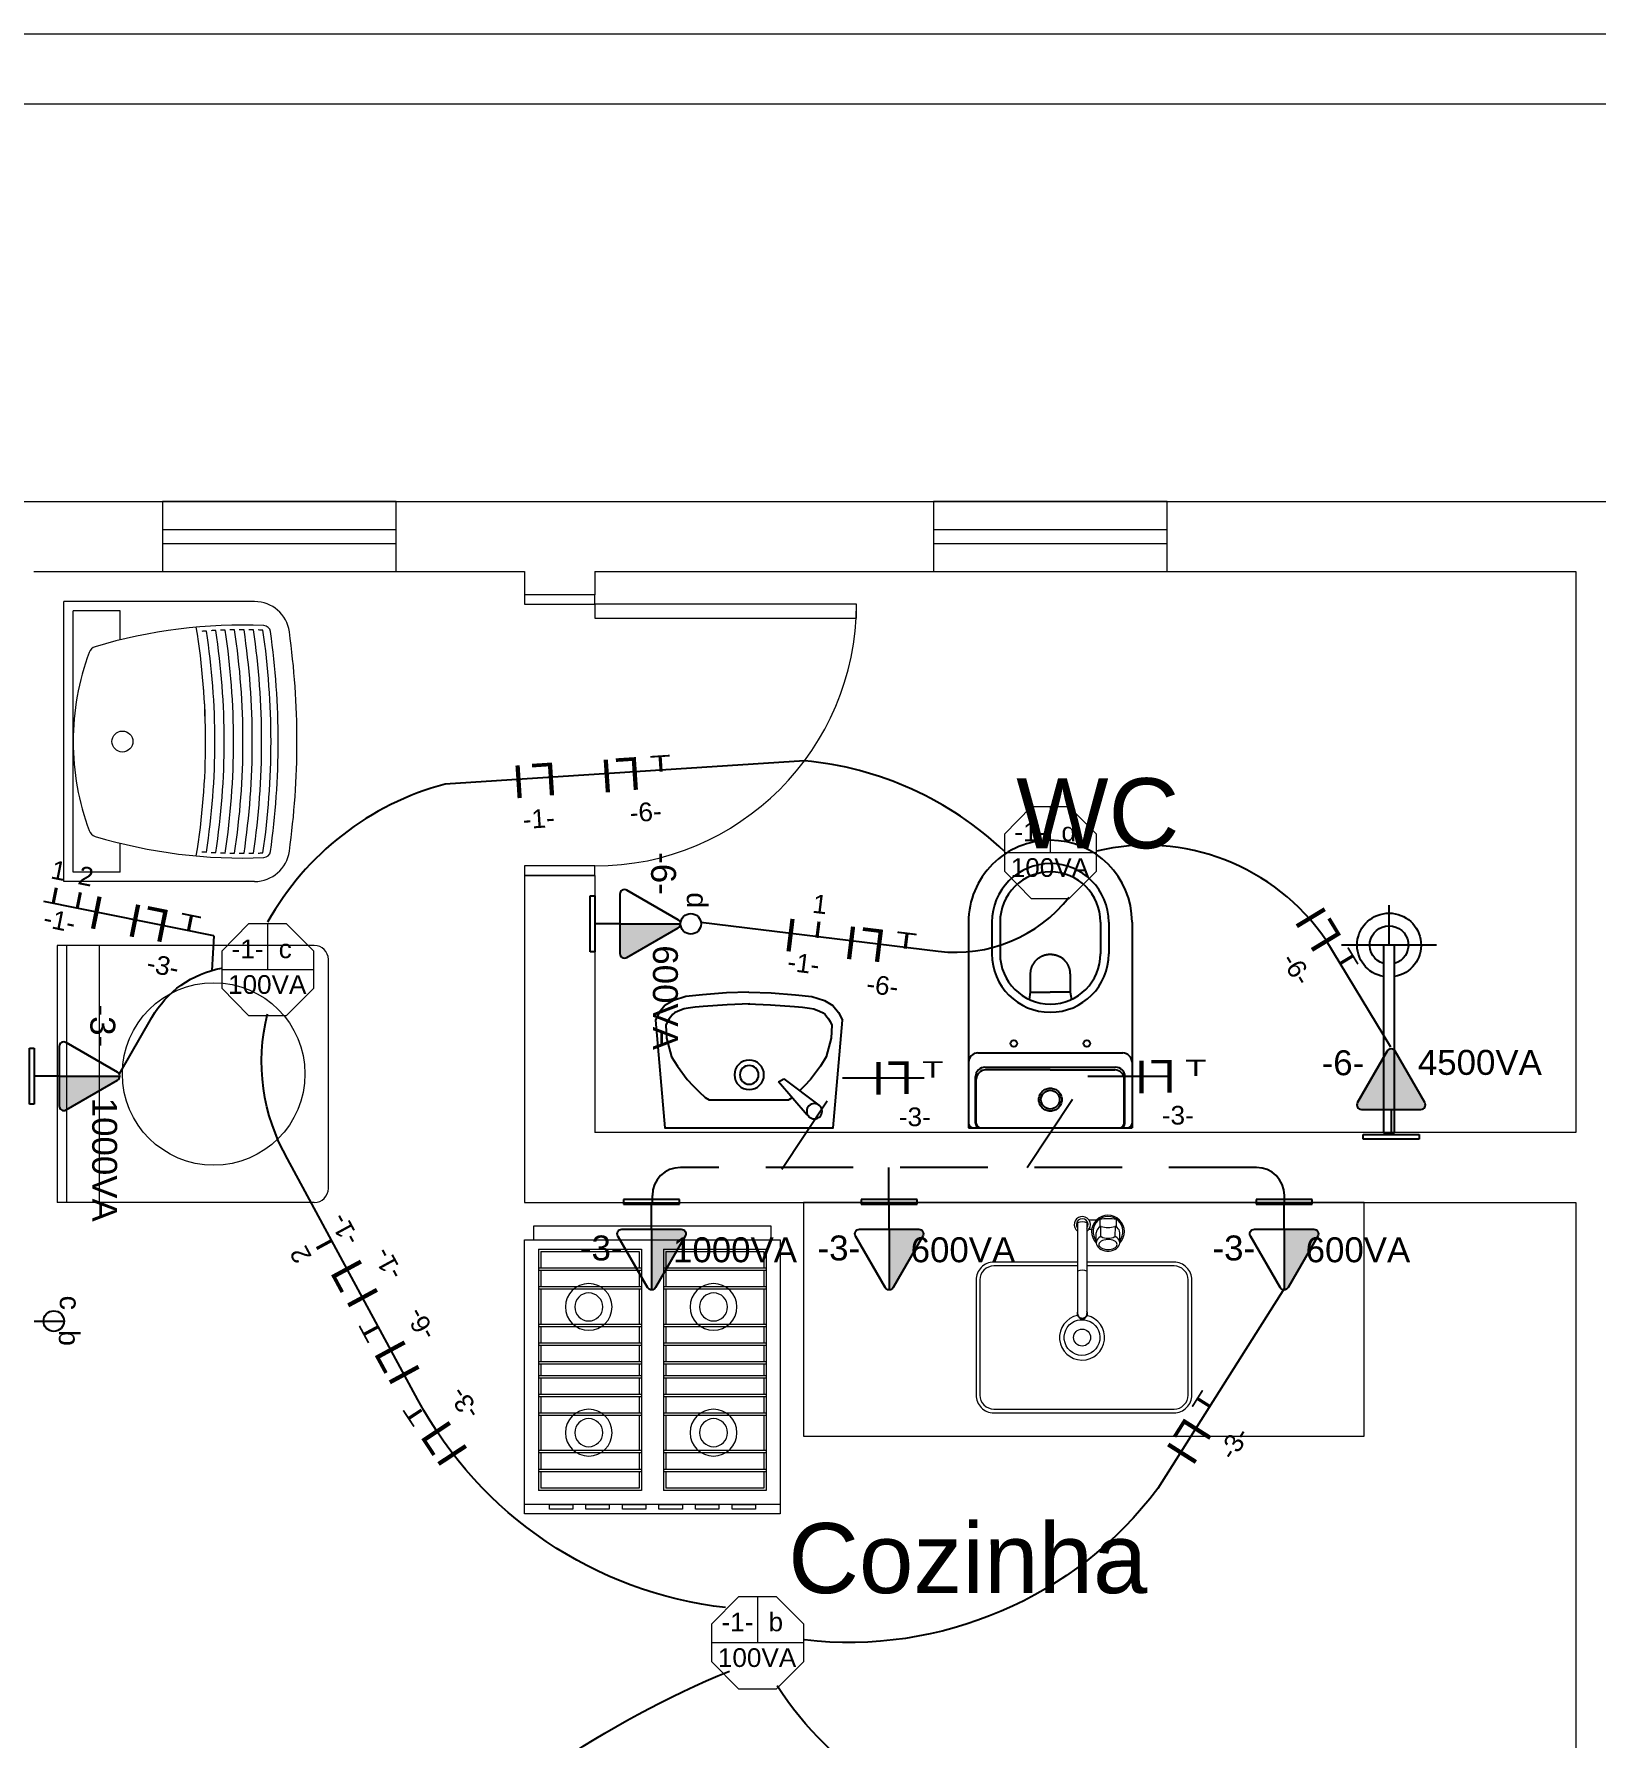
# Model space of a CAD drawing. Header units: millimetres. Extents: x 40 to 176, y -32 to 59.
# Drawn here: x 70.471 to 73.813, y -0.763 to 2.882 of the extents above; entities that cross this region are included whole.
import ezdxf
from ezdxf.enums import TextEntityAlignment as Align

# ---------------------------------------------------------------- set-up
doc = ezdxf.new("R2010")
doc.units = ezdxf.units.MM
doc.linetypes.add('DASHED', pattern=[15, 12, -3])
doc.linetypes.add('HIDDEN', pattern=[0.375, 0.25, -0.125])
doc.layers.get('0').update_dxf_attribs({"lineweight": 30})
for name, color, linetype in [('1 - Circuitos', 7, 'Continuous'), ('22 - Banheiros', 252, 'Continuous'), ('22 - Textos', 7, 'Continuous'), ('5 - Identificadores', 7, 'Continuous'), ('7 - Eletroduto', 6, 'Continuous'), ('8 - Pontos de iluminação', 5, 'Continuous'), ('9 - Pontos de Tomadas', 240, 'Continuous'), ('Pontos de Tomadas', 240, 'Continuous')]:
    doc.layers.add(name, color=color, linetype=linetype)
for name, color, linetype, lineweight in [('21 - Portas', 251, 'Continuous', 9), ('3 - Cozinha', 160, 'Continuous', 20), ('4 - Edificação', 8, 'Continuous', 20)]:
    doc.layers.add(name, color=color, linetype=linetype, lineweight=lineweight)
doc.styles.add('Arial0', font='arial.ttf', dxfattribs={"height": 3.14658})
doc.styles.add('SEACAD_Arial', font='arial.ttf')
doc.styles.get("Standard").update_dxf_attribs({"font": 'arial.ttf'})
doc.styles.add('TEXTO_NOMEQUADRO', font='arial.ttf')

# ---------------------------------------------------------------- blocks, each defined once
blk = doc.blocks.new('01lavl91')
at = {"linetype": 'Continuous'}
for p, q in [((0.1253, -0.036), (0.0639, -0.1075)), ((-0.085, -0.0692), (0.0857, -0.0692)), ((0.0753, -0.1139), (0.1503, -0.0575)), ((0.0639, -0.1075), (0.0753, -0.1139))]:
    blk.add_line(p, q, dxfattribs=at)
for points in [[(-0.1997, -0.2393), (-0.1797, -0.0093), (0.1803, -0.0093), (0.2003, -0.2393)], [(-0.1772, -0.2283), (-0.1758, -0.2005), (-0.1652, -0.1606), (-0.1526, -0.1406), (-0.1317, -0.1123), (-0.1188, -0.0991), (-0.106, -0.0859), (-0.0931, -0.074), (-0.085, -0.0692)], [(0.0938, -0.074), (0.0857, -0.0692)], [(0.1779, -0.2283), (0.1765, -0.2005), (0.1659, -0.1606), (0.1533, -0.1406), (0.1323, -0.1123), (0.1195, -0.0991), (0.1091, -0.0885)], [(0.0003, -0.2993), (-0.0477, -0.2981), (-0.0993, -0.2935), (-0.1345, -0.2899), (-0.1613, -0.2816), (-0.1795, -0.2708), (-0.1915, -0.256), (-0.1997, -0.2393)], [(0.0023, -0.2743), (-0.0461, -0.2719), (-0.0975, -0.2686), (-0.1144, -0.2671), (-0.1294, -0.2653), (-0.1385, -0.2633), (-0.151, -0.2586), (-0.1586, -0.2547), (-0.1629, -0.2516), (-0.1647, -0.2496), (-0.1703, -0.2424), (-0.1737, -0.2368), (-0.1772, -0.2283)], [(-0.0016, -0.2743), (0.0468, -0.2719), (0.0982, -0.2686), (0.1151, -0.2671), (0.1301, -0.2653), (0.1391, -0.2633), (0.1517, -0.2586), (0.1593, -0.2547), (0.1635, -0.2516), (0.1653, -0.2496), (0.1709, -0.2424), (0.1744, -0.2368), (0.1779, -0.2283)], [(0.0003, -0.2993), (0.0483, -0.2981), (0.0999, -0.2935), (0.1351, -0.2899), (0.1619, -0.2816), (0.1801, -0.2708), (0.1921, -0.256), (0.2003, -0.2393)]]:
    blk.add_lwpolyline(points, dxfattribs=at)
for centre, radius in [((0.1404, -0.0444), 0.0164), ((0.001, -0.1223), 0.0316), ((0.001, -0.1223), 0.02)]:
    blk.add_circle(centre, radius, dxfattribs=at)
blk = doc.blocks.new('81_P')
at = {"ltscale": 0.05}
for p, q in [((-0.165, 0), (-0.175, 0)), ((-0.175, -0.01), (-0.175, 0)), ((0.175, 0), (0.165, 0))]:
    blk.add_line(p, q, dxfattribs=at)
for p, q in [((0.165, 0), (-0.165, 0)), ((-0.175, -0.44), (-0.175, -0.01)), ((0.175, -0.44), (0.175, -0.01)), ((0.1398, -0.1295), (-0.1398, -0.1295)), ((0, -0.1236), (-0.1384, -0.1236)), ((0, -0.1236), (0.1384, -0.1236)), ((0.155, -0.16), (-0.155, -0.16))]:
    blk.add_line(p, q)
at = {"ltscale": 0.047193}
blk.add_line((0.175, -0.0094), (0.175, 0), dxfattribs=at)
at = {"ltscale": 0.497718}
for p, q in [((-0.1598, -0.01), (-0.1598, -0.1095)), ((0.1598, -0.01), (0.1598, -0.1095))]:
    blk.add_line(p, q, dxfattribs=at)
at = {"ltscale": 0.467891}
for p, q in [((-0.1584, -0.01), (-0.1584, -0.1036)), ((0.1584, -0.01), (0.1584, -0.1036))]:
    blk.add_line(p, q, dxfattribs=at)
at = {"ltscale": 0.078144}
for p, q in [((-0.0429, -0.29), (-0.0455, -0.2746)), ((0.0429, -0.29), (0.0455, -0.2746))]:
    blk.add_line(p, q, dxfattribs=at)
at = {"ltscale": 0.214268}
for p in [(-0.0429, -0.29), (0.0429, -0.29)]:
    blk.add_line(p, (0, -0.29), dxfattribs=at)
at = {"ltscale": 0.197279}
for p, q in [((-0.0429, -0.3295), (-0.0429, -0.29)), ((0.0429, -0.3295), (0.0429, -0.29))]:
    blk.add_line(p, q, dxfattribs=at)
at = {"ltscale": 0.339985}
for p, q in [((-0.125, -0.44), (-0.125, -0.372)), ((-0.1075, -0.44), (-0.1075, -0.372)), ((0.1075, -0.44), (0.1075, -0.372)), ((0.125, -0.44), (0.125, -0.372))]:
    blk.add_line(p, q, dxfattribs=at)
for points in [[(-0.0429, -0.3295), (-0.0428, -0.3307), (-0.0428, -0.332), (-0.0427, -0.3332), (-0.0425, -0.3345), (-0.0424, -0.3357), (-0.0421, -0.3369), (-0.0419, -0.3382), (-0.0416, -0.3394), (-0.0412, -0.3406), (-0.0409, -0.3418), (-0.0405, -0.343), (-0.04, -0.3442), (-0.0395, -0.3453), (-0.039, -0.3465), (-0.0384, -0.3476), (-0.0378, -0.3487), (-0.0372, -0.3498), (-0.0369, -0.3504), (-0.0365, -0.3509), (-0.0362, -0.3515), (-0.0358, -0.352), (-0.0354, -0.3525), (-0.0351, -0.353), (-0.0347, -0.3535), (-0.0343, -0.354), (-0.0339, -0.3545), (-0.0335, -0.355), (-0.0331, -0.3555), (-0.0326, -0.356), (-0.0322, -0.3565), (-0.0318, -0.357), (-0.0313, -0.3574), (-0.0309, -0.3579), (-0.0303, -0.3584)], [(-0.0303, -0.3584), (-0.0294, -0.3593), (-0.0284, -0.3602), (-0.0274, -0.361), (-0.0263, -0.3618), (-0.0253, -0.3626), (-0.0242, -0.3633), (-0.0231, -0.364), (-0.022, -0.3647), (-0.0208, -0.3653), (-0.0196, -0.3659), (-0.0184, -0.3665), (-0.0172, -0.367), (-0.016, -0.3675), (-0.0147, -0.368), (-0.0135, -0.3684), (-0.0122, -0.3688), (-0.0116, -0.3689), (-0.0109, -0.3691), (-0.0103, -0.3693), (-0.0096, -0.3694), (-0.009, -0.3695), (-0.0083, -0.3697), (-0.0077, -0.3698), (-0.007, -0.3699), (-0.0063, -0.37), (-0.0057, -0.3701), (-0.005, -0.3702), (-0.0043, -0.3702), (-0.0037, -0.3703), (-0.003, -0.3704), (-0.0023, -0.3704), (-0.0017, -0.3704), (-0.001, -0.3704), (-0.0003, -0.3705), (0, -0.3705)], [(0, -0.3705), (0.0013, -0.3704), (0.0027, -0.3704), (0.004, -0.3703), (0.0053, -0.3701), (0.0067, -0.37), (0.008, -0.3697), (0.0093, -0.3695), (0.0106, -0.3692), (0.0119, -0.3689), (0.0132, -0.3685), (0.0144, -0.3681), (0.0157, -0.3676), (0.0169, -0.3671), (0.0175, -0.3669), (0.0181, -0.3666), (0.0187, -0.3663), (0.0193, -0.3661), (0.0199, -0.3658), (0.0205, -0.3655), (0.0211, -0.3652), (0.0217, -0.3648), (0.0222, -0.3645), (0.0228, -0.3642), (0.0234, -0.3638), (0.0239, -0.3635), (0.0245, -0.3631), (0.025, -0.3628), (0.0255, -0.3624), (0.0261, -0.362), (0.0266, -0.3616), (0.0271, -0.3612), (0.0276, -0.3608), (0.0281, -0.3604), (0.0286, -0.36), (0.0291, -0.3595), (0.0296, -0.3591), (0.0301, -0.3587), (0.0303, -0.3584)], [(0.0303, -0.3584), (0.0312, -0.3575), (0.0321, -0.3566), (0.033, -0.3556), (0.0338, -0.3547), (0.0346, -0.3537), (0.0354, -0.3526), (0.0361, -0.3516), (0.0368, -0.3505), (0.0374, -0.3494), (0.0381, -0.3483), (0.0386, -0.3472), (0.0392, -0.346), (0.0395, -0.3455), (0.0397, -0.3449), (0.04, -0.3443), (0.0402, -0.3437), (0.0404, -0.3431), (0.0406, -0.3425), (0.0408, -0.3419), (0.041, -0.3413), (0.0412, -0.3407), (0.0414, -0.3401), (0.0415, -0.3395), (0.0417, -0.3389), (0.0418, -0.3383), (0.042, -0.3377), (0.0421, -0.3371), (0.0422, -0.3364), (0.0423, -0.3358), (0.0424, -0.3352), (0.0425, -0.3346), (0.0426, -0.334), (0.0427, -0.3333), (0.0427, -0.3327), (0.0428, -0.3321), (0.0428, -0.3315), (0.0428, -0.3308), (0.0428, -0.3302), (0.0429, -0.3295)]]:
    blk.add_lwpolyline(points)
at = {"linetype": 'DASHED'}
blk.add_circle((0, -0.06), 0.0245, dxfattribs=at)
for centre, radius in [((0, -0.06), 0.02), ((-0.078, -0.18), 0.007), ((0.078, -0.18), 0.007)]:
    blk.add_circle(centre, radius)
for centre, radius, start, end in [((-0.165, -0.01), 0.01, 90, 180), ((-0.1498, -0.01), 0.01, 90, 180), ((-0.1484, -0.01), 0.01, 90, 180), ((0.1484, -0.01), 0.01, 0, 90), ((0.1498, -0.01), 0.01, 0, 90), ((0.165, -0.01), 0.01, 0, 90), ((-0.1384, -0.1036), 0.02, 180, 270), ((0.1384, -0.1036), 0.02, 270, 0), ((-0.155, -0.14), 0.02, 180, 270), ((-0.1398, -0.1095), 0.02, 180, 270), ((0.1398, -0.1095), 0.02, 270, 0), ((0.155, -0.14), 0.02, 270, 0), ((0, -0.372), 0.125, 0, 180), ((0, -0.372), 0.1075, 0, 180), ((0, -0.44), 0.175, 180, 270), ((0, -0.44), 0.125, 180, 270), ((0, -0.44), 0.1075, 180, 270), ((0, -0.44), 0.1075, 270, 0), ((0, -0.44), 0.175, 270, 0), ((0, -0.44), 0.125, 270, 0)]:
    blk.add_arc(centre, radius, start, end)
blk = doc.blocks.new('CHUV')
at = {"ltscale": 0.05}
for p, q in [((0.0027, 0.4455), (0.0027, 0.5407)), ((-0.1103, 0.4455), (0.1156, 0.4455)), ((-0.0106, 0.0003), (-0.0106, 0.4455)), ((0.0156, 0.4455), (0.0156, 0.0003))]:
    blk.add_line(p, q, dxfattribs=at)
at = {"ltscale": 2}
blk.add_line((0.0156, 0.0003), (-0.0106, 0.0003), dxfattribs=at)
at = {"ltscale": 0.05}
for radius, start, end in [(0.076, 279.9358, 260.0642), (0.0459, 286.6015, 253.3985)]:
    blk.add_arc((0.0025, 0.4455), radius, start, end, dxfattribs=at)
blk = doc.blocks.new('CO-F4PB')
for p, q in [((0.2535, 0), (-0.2535, 0)), ((0.2535, 0), (-0.2535, 0)), ((-0.2535, 0), (-0.2535, -0.03)), ((0.2535, -0.03), (0.2535, 0)), ((-0.2735, -0.03), (-0.2735, -0.596)), ((0.2735, -0.03), (-0.2735, -0.03)), ((0.2735, -0.596), (0.2735, -0.03)), ((-0.2435, -0.05), (-0.2435, -0.566)), ((-0.0235, -0.05), (-0.2435, -0.05)), ((-0.0285, -0.055), (-0.2385, -0.055)), ((-0.2385, -0.055), (-0.2385, -0.09)), ((-0.0285, -0.055), (-0.0285, -0.09)), ((-0.0235, -0.05), (-0.0235, -0.566)), ((0.0235, -0.05), (0.0235, -0.566)), ((0.2435, -0.05), (0.0235, -0.05)), ((0.2385, -0.055), (0.0285, -0.055)), ((0.0285, -0.055), (0.0285, -0.09)), ((0.2385, -0.055), (0.2385, -0.09)), ((0.2435, -0.05), (0.2435, -0.566)), ((-0.0235, -0.09), (-0.2435, -0.09)), ((-0.0235, -0.095), (-0.2435, -0.095)), ((-0.2385, -0.095), (-0.2385, -0.13)), ((-0.0285, -0.095), (-0.0285, -0.13)), ((0.2435, -0.09), (0.0235, -0.09)), ((0.2435, -0.095), (0.0235, -0.095)), ((0.0285, -0.095), (0.0285, -0.13)), ((0.2385, -0.095), (0.2385, -0.13)), ((-0.0235, -0.13), (-0.2435, -0.13)), ((-0.0235, -0.135), (-0.2435, -0.135)), ((-0.2385, -0.135), (-0.2385, -0.21)), ((-0.0285, -0.135), (-0.0285, -0.21)), ((0.2435, -0.13), (0.0235, -0.13)), ((0.2435, -0.135), (0.0235, -0.135)), ((0.0285, -0.135), (0.0285, -0.21)), ((0.2385, -0.135), (0.2385, -0.21)), ((-0.0235, -0.21), (-0.2435, -0.21)), ((-0.0235, -0.215), (-0.2435, -0.215)), ((-0.2385, -0.215), (-0.2385, -0.25)), ((-0.0285, -0.215), (-0.0285, -0.25)), ((0.2435, -0.21), (0.0235, -0.21)), ((0.2435, -0.215), (0.0235, -0.215)), ((0.0285, -0.215), (0.0285, -0.25)), ((0.2385, -0.215), (0.2385, -0.25)), ((-0.0235, -0.25), (-0.2435, -0.25)), ((-0.0235, -0.255), (-0.2435, -0.255)), ((-0.2385, -0.255), (-0.2385, -0.29)), ((-0.0285, -0.255), (-0.0285, -0.29)), ((0.2435, -0.25), (0.0235, -0.25)), ((0.2435, -0.255), (0.0235, -0.255)), ((0.0285, -0.255), (0.0285, -0.29)), ((0.2385, -0.255), (0.2385, -0.29)), ((-0.0235, -0.29), (-0.2435, -0.29)), ((0.2435, -0.29), (0.0235, -0.29)), ((-0.0235, -0.295), (-0.2435, -0.295)), ((-0.2435, -0.321), (-0.0235, -0.321)), ((-0.2435, -0.326), (-0.0235, -0.326)), ((-0.2385, -0.295), (-0.2385, -0.321)), ((-0.2385, -0.326), (-0.2385, -0.361)), ((-0.0285, -0.295), (-0.0285, -0.321)), ((-0.0285, -0.326), (-0.0285, -0.361)), ((0.2435, -0.295), (0.0235, -0.295)), ((0.0235, -0.321), (0.2435, -0.321)), ((0.0235, -0.326), (0.2435, -0.326)), ((0.0285, -0.295), (0.0285, -0.321)), ((0.0285, -0.326), (0.0285, -0.361)), ((0.2385, -0.295), (0.2385, -0.321)), ((0.2385, -0.326), (0.2385, -0.361)), ((-0.2435, -0.361), (-0.0235, -0.361)), ((0.0235, -0.361), (0.2435, -0.361)), ((-0.2435, -0.366), (-0.0235, -0.366)), ((-0.2435, -0.401), (-0.0235, -0.401)), ((-0.2385, -0.366), (-0.2385, -0.401)), ((-0.0285, -0.366), (-0.0285, -0.401)), ((0.0235, -0.366), (0.2435, -0.366)), ((0.0235, -0.401), (0.2435, -0.401)), ((0.0285, -0.366), (0.0285, -0.401)), ((0.2385, -0.366), (0.2385, -0.401)), ((-0.2435, -0.406), (-0.0235, -0.406)), ((-0.2385, -0.406), (-0.2385, -0.481)), ((-0.0285, -0.406), (-0.0285, -0.481)), ((0.0235, -0.406), (0.2435, -0.406)), ((0.0285, -0.406), (0.0285, -0.481)), ((0.2385, -0.406), (0.2385, -0.481)), ((-0.2435, -0.481), (-0.0235, -0.481)), ((-0.2435, -0.486), (-0.0235, -0.486)), ((-0.2385, -0.486), (-0.2385, -0.521)), ((-0.0285, -0.486), (-0.0285, -0.521)), ((0.0235, -0.481), (0.2435, -0.481)), ((0.0235, -0.486), (0.2435, -0.486)), ((0.0285, -0.486), (0.0285, -0.521)), ((0.2385, -0.486), (0.2385, -0.521)), ((-0.2435, -0.521), (-0.0235, -0.521)), ((-0.2435, -0.526), (-0.0235, -0.526)), ((-0.2385, -0.526), (-0.2385, -0.561)), ((-0.0285, -0.526), (-0.0285, -0.561)), ((0.0235, -0.521), (0.2435, -0.521)), ((0.0235, -0.526), (0.2435, -0.526)), ((0.0285, -0.526), (0.0285, -0.561)), ((0.2385, -0.526), (0.2385, -0.561)), ((-0.2435, -0.566), (-0.0235, -0.566)), ((-0.2385, -0.561), (-0.0285, -0.561)), ((0.0235, -0.566), (0.2435, -0.566)), ((0.0285, -0.561), (0.2385, -0.561)), ((-0.2735, -0.596), (0.2735, -0.596)), ((-0.2735, -0.596), (-0.2735, -0.616)), ((-0.2735, -0.616), (0.2735, -0.616)), ((0.2735, -0.616), (0.2735, -0.596))]:
    blk.add_line(p, q)
for points in [[(-0.2204, -0.606), (-0.1704, -0.606), (-0.1704, -0.596), (-0.2204, -0.596)], [(-0.1422, -0.606), (-0.0922, -0.606), (-0.0922, -0.596), (-0.1422, -0.596)], [(-0.0641, -0.606), (-0.0141, -0.606), (-0.0141, -0.596), (-0.0641, -0.596)], [(0.0141, -0.606), (0.0641, -0.606), (0.0641, -0.596), (0.0141, -0.596)], [(0.0922, -0.606), (0.1422, -0.606), (0.1422, -0.596), (0.0922, -0.596)], [(0.1704, -0.606), (0.2204, -0.606), (0.2204, -0.596), (0.1704, -0.596)]]:
    blk.add_lwpolyline(points, close=True)
for centre, radius in [((-0.1308, -0.1735), 0.05), ((-0.1308, -0.1735), 0.03), ((0.1362, -0.1735), 0.05), ((0.1362, -0.1735), 0.03), ((-0.1308, -0.4425), 0.05), ((0.1362, -0.4425), 0.05), ((-0.1308, -0.4425), 0.03), ((0.1362, -0.4425), 0.03)]:
    blk.add_circle(centre, radius)
blk = doc.blocks.new('A$C1AD15EB6')
for p, q in [((0.55, 0.58), (0, 0.58)), ((0, 0.03), (0, 0.58)), ((0.55, 0.5606), (0, 0.5606)), ((0.55, 0.03), (0.55, 0.58)), ((0.55, 0.4906), (0, 0.4906)), ((0.03, 0), (0.52, 0))]:
    blk.add_line(p, q)
for centre, start, end in [((0.03, 0.03), 180, 270), ((0.52, 0.03), 270, 0)]:
    blk.add_arc(centre, 0.03, start, end)
blk = doc.blocks.new('TANQUE-02')
for p, q in [((-0.2995, 0), (0.2995, 0)), ((-0.2995, -0.4081), (-0.2995, 0)), ((0.2995, -0.4081), (0.2995, 0)), ((-0.2795, -0.02), (0.2795, -0.02)), ((-0.2795, -0.12), (-0.2795, -0.02)), ((0.2795, -0.12), (0.2795, -0.02)), ((-0.2795, -0.12), (-0.2174, -0.12)), ((0.2174, -0.12), (0.2795, -0.12))]:
    blk.add_line(p, q)
blk.add_circle((0, -0.1252), 0.0225)
for centre, radius, start, end in [((0, -0.5709), 0.5511, 90, 110.2384), ((0, -0.5709), 0.5511, 69.7616, 90), ((0.8453, -0.3818), 1.0945, 163.278, 182.4053), ((-0.1837, -0.0726), 0.02, 110.2384, 163.278), ((0.1837, -0.0726), 0.02, 16.722, 69.7616), ((-0.8453, -0.3818), 1.0945, 357.5947, 16.722), ((0, 1.2149), 1.518, 260.7226, 279.2774), ((0, 1.2149), 1.518, 270, 279.2774), ((0.8453, -0.3818), 1.0845, 176.4604, 176.9911), ((0, 1.2149), 1.558, 261.2252, 270), ((0.8453, -0.3818), 1.0845, 175.4, 175.93), ((0, 1.2149), 1.538, 261.1569, 270), ((0, 1.2149), 1.538, 270, 278.8431), ((0, 1.2149), 1.558, 270, 278.7748), ((-0.8453, -0.3818), 1.0845, 4.07, 4.6), ((-0.8453, -0.3818), 1.0845, 3.0089, 3.5396), ((0.8453, -0.3818), 1.0845, 178.5864, 179.1193), ((0.8453, -0.3818), 1.0845, 177.5224, 178.0541), ((0, 1.2149), 1.578, 261.3053, 270), ((0, 1.2149), 1.578, 270, 278.6947), ((-0.8453, -0.3818), 1.0845, 1.9459, 2.4776), ((-0.8453, -0.3818), 1.0845, 0.8807, 1.4136), ((0.8453, -0.3818), 1.0845, 179.6527, 180.1868), ((0, 1.2149), 1.618, 261.4997, 270), ((0.8453, -0.3818), 1.0845, 180.7216, 181.2572), ((0, 1.2149), 1.598, 261.3969, 270), ((0, 1.2149), 1.598, 270, 278.6031), ((0, 1.2149), 1.618, 270, 278.5003), ((-0.8453, -0.3818), 1.0845, 358.7428, 359.2784), ((-0.8453, -0.3818), 1.0845, 359.8132, 0.3473), ((-0.2245, -0.4081), 0.075, 180, 262.0805), ((-0.2332, -0.4271), 0.015, 182.4053, 261.8717), ((0, 1.2149), 1.638, 261.6133, 270), ((0.8453, -0.3818), 1.0845, 181.7934, 182.3305), ((0, 1.2149), 1.658, 261.7373, 270), ((0, 1.2149), 1.638, 270, 278.3867), ((0, 1.2149), 1.658, 270, 278.2627), ((0.2245, -0.4081), 0.075, 277.9195, 0), ((0.2332, -0.4271), 0.015, 278.1283, 357.5947), ((-0.8453, -0.3818), 1.0845, 357.6695, 358.2066), ((0, 1.2058), 1.6644, 261.8717, 270), ((0, 1.2058), 1.6644, 270, 278.1283), ((0, 1.2058), 1.7044, 262.0805, 270), ((0, 1.2058), 1.7044, 270, 277.9195)]:
    blk.add_arc(centre, radius, start, end)
blk = doc.blocks.new('CUBA-COZ-02')
for p, q in [((-0.0095, 0.2452), (-0.0095, 0.2275)), ((-0.0095, 0.2275), (-0.0095, 0.0565)), ((0.0105, 0.2452), (0.0105, 0.2275)), ((0.0105, 0.2275), (0.0105, 0.0565)), ((0.0146, 0.2516), (0.031, 0.2516)), ((0.0146, 0.2316), (0.0209, 0.2316)), ((0.0305, 0.2026), (0.0305, 0.2242)), ((0.0379, 0.2522), (0.0379, 0.2367)), ((0.0399, 0.2163), (0.0399, 0.2377)), ((0.0712, 0.2163), (0.0712, 0.2377)), ((0.0731, 0.2522), (0.0731, 0.2367)), ((0.0805, 0.2026), (0.0805, 0.2242)), ((-0.0095, 0.0565), (-0.0095, 0.0516)), ((0.0105, 0.0565), (0.0105, 0.0516))]:
    blk.add_line(p, q)
for points in [[(-0.0095, 0.1611), (-0.1889, 0.1611, 0.414214), (-0.2269, 0.1231), (-0.2269, -0.1231, 0.414214), (-0.1889, -0.1611), (0.1969, -0.1611, 0.414214), (0.2349, -0.1231), (0.2349, 0.1231, 0.414214), (0.1969, 0.1611), (0.0105, 0.1611)], [(-0.0095, 0.1531), (-0.1889, 0.1531, 0.414214), (-0.2189, 0.1231), (-0.2189, -0.1231, 0.414214), (-0.1889, -0.1531), (0.1969, -0.1531, 0.414214), (0.2269, -0.1231), (0.2269, 0.1231, 0.414214), (0.1969, 0.1531), (0.0105, 0.1531)]]:
    blk.add_lwpolyline(points, format="xyb")
blk.add_lwpolyline([(0.0105, 0.0367, -7.502529), (-0.0095, 0.037, -0.133288)], format="xyb", close=True)
at = {"linetype": 'Continuous'}
for points in [[(0.0391, 0.2375, 0), (0.0361, 0.2353, 0), (0.0337, 0.2328, 0), (0.032, 0.2301, 0), (0.0309, 0.2272, 0), (0.0305, 0.2242, 0)], [(0.0805, 0.2242, 0), (0.0802, 0.2272, 0), (0.0791, 0.2301, 0), (0.0773, 0.2328, 0), (0.0749, 0.2353, 0), (0.0719, 0.2375, 0)], [(0.0389, 0.2157, 0), (0.0359, 0.2135, 0), (0.0335, 0.2109, 0), (0.0318, 0.2081, 0), (0.0308, 0.2052, 0), (0.0305, 0.2021, 0)], [(0.0305, 0.2021, 0), (0.0311, 0.1989, 0), (0.0324, 0.1959, 0), (0.0345, 0.193, 0), (0.0373, 0.1905, 0), (0.0407, 0.1884, 0), (0.0446, 0.1867, 0), (0.0488, 0.1856, 0), (0.0533, 0.185, 0), (0.0578, 0.185, 0), (0.0623, 0.1856, 0), (0.0665, 0.1867, 0), (0.0704, 0.1884, 0), (0.0738, 0.1905, 0), (0.0766, 0.193, 0), (0.0786, 0.1959, 0), (0.08, 0.1989, 0), (0.0805, 0.2021, 0)], [(0.075, 0.199, 0), (0.0746, 0.2011, 0), (0.0734, 0.2032, 0), (0.0715, 0.2051, 0), (0.0689, 0.2067, 0), (0.0658, 0.208, 0), (0.0623, 0.209, 0), (0.0585, 0.2095, 0), (0.0545, 0.2096, 0), (0.0506, 0.2093, 0), (0.0469, 0.2085, 0), (0.0436, 0.2074, 0), (0.0407, 0.2059, 0), (0.0385, 0.2041, 0), (0.0369, 0.2022, 0), (0.0362, 0.2, 0), (0.0362, 0.1979, 0), (0.0369, 0.1958, 0), (0.0385, 0.1938, 0), (0.0407, 0.192, 0), (0.0436, 0.1905, 0), (0.0469, 0.1894, 0), (0.0506, 0.1886, 0), (0.0545, 0.1883, 0), (0.0585, 0.1884, 0), (0.0623, 0.1889, 0), (0.0658, 0.1899, 0), (0.0689, 0.1912, 0), (0.0715, 0.1928, 0), (0.0734, 0.1947, 0), (0.0746, 0.1968, 0), (0.075, 0.199, 0)], [(0.0805, 0.2026, 0), (0.0802, 0.2055, 0), (0.0791, 0.2084, 0), (0.0774, 0.2111, 0), (0.0751, 0.2136, 0), (0.0722, 0.2157, 0)]]:
    blk.add_polyline3d(points, dxfattribs=at)
blk.add_circle((0, 0), 0.0182)
for centre, radius, start, end in [((0.0005, 0.2416), 0.0173, 35.4187, 234.5813), ((0.0555, 0.2266), 0.035, 315.5647, 224.4353), ((0.0555, 0.2266), 0.032, 321.3752, 218.6248), ((0.0005, 0.2416), 0.0126, 322.2518, 217.7482), ((0.0005, 0.2242), 0.0233, 64.5555, 115.4445), ((0.0005, 0.2416), 0.0173, 305.4187, 324.5813), ((0.0005, 0.2416), 0.0173, 324.5813, 35.4187), ((0.0555, 0.1725), 0.0816, 77.5382, 102.4618), ((0.0401, 0.2358), 0.002, 74.314, 121.5675), ((0.0555, 0.2905), 0.0549, 254.3139, 285.6861), ((0.0709, 0.2358), 0.002, 58.4325, 105.6861), ((0.04, 0.214), 0.002, 63.9749, 122.1559), ((0.0555, 0.2459), 0.0335, 243.9749, 296.0251), ((0.0711, 0.214), 0.002, 57.8441, 116.0251), ((0.0005, 0.1207), 0.0233, 64.5555, 115.4445), ((0, 0), 0.0482, 101.3439, 77.3856), ((0.0005, 0.0516), 0.0112, 153.7208, 26.2792), ((0.0005, 0.0516), 0.01, 180, 0)]:
    blk.add_arc(centre, radius, start, end)
blk = doc.blocks.new('LAMPADA_TETO')
at = {"layer": '8 - Pontos de iluminação', "color": 5, "linetype": 'Continuous', "lineweight": 15, "true_color": 0x000005}
blk.add_lwpolyline([(0.0401, 0.0986), (-0.0412, 0.0986), (-0.0986, 0.0401), (-0.0986, -0.0395), (-0.0412, -0.098), (0.0401, -0.098), (0.0986, -0.0395), (0.0986, 0.0401)], close=True, dxfattribs=at)
for points in [[(0, 0), (0, 0.0986), (0, 0.0986)], [(0.0986, 0), (-0.0986, 0), (-0.0986, 0)]]:
    blk.add_lwpolyline(points, dxfattribs=at)
at = {"layer": '5 - Identificadores', "ltscale": 0.8}
blk.add_attdef('-N-', (-0.0775, 0.0247), '', height=0.04, dxfattribs=at)
at = {"layer": '5 - Identificadores', "ltscale": 0.8, "flags": 4}
blk.add_attdef('I', (0.0233, 0.025), '', height=0.04, dxfattribs=at)
blk.add_attdef('S-VA', text='', height=0.04, dxfattribs=at).set_placement((-0.0012, -0.0514), align=Align.CENTER)
blk = doc.blocks.new('TOMADA_ALTA')
at = {"layer": 'Pontos de Tomadas'}
h = blk.add_hatch(color=256, dxfattribs=at)
h.dxf.hatch_style = 1
h.paths.add_polyline_path([(0.0636, 0.0536, 0.577243), (0.072, 0.0682), (0.0084, 0.1784, 0.577564), (-0.0084, 0.1784), (-0.072, 0.0682, 0.577243), (-0.0636, 0.0536)])
for p, q in [((-0.072, 0.0682), (-0.0084, 0.1784)), ((-0.0084, 0.1784), (-0.072, 0.0682)), ((-0.0084, 0.1784), (-0.072, 0.0682)), ((0.072, 0.0682), (0.0084, 0.1784)), ((-0.0636, 0.0536), (0.0636, 0.0536)), ((0, 0.0536), (0, 0)), ((-0.06, -0.01), (-0.06, 0)), ((-0.06, 0), (0, 0)), ((0, 0), (0.06, 0)), ((0.06, 0), (0.06, -0.01)), ((0.06, -0.01), (-0.06, -0.01))]:
    blk.add_line(p, q, dxfattribs=at)
for centre, start, end in [((0, 0.1735), 29.9816, 150.0184), ((-0.0636, 0.0634), 150.0184, 270), ((0.0636, 0.0634), 270, 29.9816)]:
    blk.add_arc(centre, 0.00975, start, end, dxfattribs=at)
at = {"layer": '5 - Identificadores', "color": 7, "style": 'Arial0'}
for tag, p in [('-N-', (-0.1488, 0.1269)), ('VA', (0.0571, 0.1277))]:
    blk.add_attdef(tag, p, '', height=0.0534, dxfattribs=at)
blk = doc.blocks.new('CIRCUITO_TOMADA')
at = {"layer": '1 - Circuitos', "color": 1}
blk.add_attdef('I', (-0.074, -0.0364), '', height=0.07, dxfattribs=at)
at = {"layer": '1 - Circuitos', "color": 5}
blk.add_attdef('L', (0.0122, 0.035), '', height=0.07, rotation=180, dxfattribs=at)
at = {"layer": '1 - Circuitos', "color": 7, "width": 1.5}
blk.add_attdef('T', (0.0337, 0.0003), '', height=0.035, dxfattribs=at)
at = {"layer": '5 - Identificadores', "ltscale": 0.8}
blk.add_attdef('-N-', (-0.0167, -0.1035), '', height=0.04, dxfattribs=at)
blk = doc.blocks.new('TOMADA MEDIA')
at = {"layer": '9 - Pontos de Tomadas'}
h = blk.add_hatch(color=256, dxfattribs=at)
h.dxf.hatch_style = 1
h.paths.add_polyline_path([(0.0084, 0.1784, 0.268035), (0, 0.1833), (0, 0.0536), (0.0636, 0.0536, 0.577243), (0.072, 0.0682)])
for p, q in [((0, 0.0536), (0, 0.1833)), ((-0.072, 0.0682), (-0.0084, 0.1784)), ((-0.0084, 0.1784), (-0.072, 0.0682)), ((-0.0084, 0.1784), (-0.072, 0.0682)), ((0.072, 0.0682), (0.0084, 0.1784)), ((-0.0636, 0.0536), (0.0636, 0.0536)), ((0, 0.0536), (0, 0)), ((-0.06, -0.01), (-0.06, 0)), ((-0.06, 0), (0, 0)), ((0, 0), (0.06, 0)), ((0.06, 0), (0.06, -0.01)), ((0.06, -0.01), (-0.06, -0.01))]:
    blk.add_line(p, q, dxfattribs=at)
for centre, start, end in [((0, 0.1735), 29.9816, 150.0184), ((-0.0636, 0.0634), 150.0184, 270), ((0.0636, 0.0634), 270, 29.9816)]:
    blk.add_arc(centre, 0.00975, start, end, dxfattribs=at)
at = {"layer": '5 - Identificadores', "color": 7, "style": 'Arial0'}
for tag, p in [('-N-', (-0.1533, 0.1203)), ('VA', (0.046, 0.1242))]:
    blk.add_attdef(tag, p, '', height=0.0534, dxfattribs=at)
blk = doc.blocks.new('FASE_RETORNO')
at = {"layer": '1 - Circuitos', "color": 1}
blk.add_attdef('I', (-0.014, -0.0359), '', height=0.07, dxfattribs=at)
at = {"layer": '1 - Circuitos', "color": 3, "width": 1.5}
blk.add_attdef('I', (0.0462, 0.0004), '', height=0.035, dxfattribs=at)
at = {"layer": '5 - Identificadores', "ltscale": 0.8}
for tag, p in [('R', (0.0387, 0.0527)), ('-N-', (0.0004, -0.0772))]:
    blk.add_attdef(tag, p, '', height=0.04, dxfattribs=at)
blk = doc.blocks.new('CIRCUITO_LAMPADA')
at = {"layer": '1 - Circuitos', "color": 1}
blk.add_attdef('I', (-0.0831, -0.0365), '', height=0.07, dxfattribs=at)
at = {"layer": '1 - Circuitos', "color": 5}
blk.add_attdef('L', (0.0125, 0.035), '', height=0.07, rotation=180, dxfattribs=at)
at = {"layer": '5 - Identificadores', "ltscale": 0.8}
blk.add_attdef('-N-', (-0.066, -0.103), '', height=0.04, dxfattribs=at)

msp = doc.modelspace()

# ---------------------------------------------------------------- linework, layer by layer
at = {"layer": '21 - Portas'}
for p, q in [((70.7458, 1.8223), (71.2458, 1.8223)), ((70.7458, 1.7923), (71.2458, 1.7923)), ((72.3958, 1.8223), (72.8958, 1.8223)), ((72.3958, 1.7923), (72.8958, 1.7923))]:
    msp.add_line(p, q, dxfattribs=at)
for points in [[(70.7458, 1.7323), (71.2458, 1.7323), (71.2458, 1.8823), (70.7458, 1.8823)], [(72.3958, 1.7323), (72.8958, 1.7323), (72.8958, 1.8823), (72.3958, 1.8823)], [(71.6708, 1.6823), (71.5208, 1.6823), (71.5208, 1.6623), (71.6708, 1.6623)], [(71.6708, 1.6623), (71.6708, 1.6323), (72.2308, 1.6323), (72.2308, 1.6623)], [(71.6708, 1.1023), (71.5208, 1.1023), (71.5208, 1.0823), (71.6708, 1.0823)]]:
    msp.add_lwpolyline(points, close=True, dxfattribs=at)
msp.add_arc((71.6708, 1.6623), 0.56, 270, 0, dxfattribs=at)
at = {"layer": '3 - Cozinha'}
msp.add_lwpolyline([(72.1178, -0.1177), (73.3178, -0.1177), (73.3178, 0.3823), (72.1178, 0.3823)], close=True, dxfattribs=at)
msp.add_circle((70.8555, 0.6573), 0.1953, dxfattribs=at)
at = {"layer": '4 - Edificação'}
for p, q in [((80.4208, 2.7323), (60.4708, 2.7323)), ((60.4708, 1.8823), (80.4208, 1.8823)), ((70.4708, 1.7323), (71.5208, 1.7323)), ((71.5208, 1.7323), (71.5208, 1.6823)), ((71.6708, 1.7323), (73.7708, 1.7323)), ((71.6708, 1.7323), (71.6708, 1.6823)), ((73.7708, 1.7323), (73.7708, 0.5323)), ((71.6708, 1.6823), (71.5208, 1.6823)), ((71.5208, 1.0823), (71.5208, 0.5323)), ((71.6708, 1.0823), (71.5208, 1.0823)), ((71.6708, 1.0823), (71.6708, 0.5323)), ((71.5208, 0.5823), (71.5208, 0.3823)), ((73.7708, 0.5323), (71.6708, 0.5323)), ((71.5208, 0.3823), (73.7708, 0.3823)), ((73.7708, 0.3823), (73.7708, -3.3677))]:
    msp.add_line(p, q, dxfattribs=at)
msp.add_lwpolyline([(53.5708, -5.1177), (80.5708, -5.1177), (80.5708, 2.8823), (53.5708, 2.8823)], close=True, dxfattribs=at)
at = {"layer": '7 - Eletroduto'}
for p, q in [((70.8561, 0.953), (70.4919, 1.0264)), ((70.8561, 0.953), (70.8518, 0.879)), ((72.3006, 0.3823), (72.3006, 0.4573)), ((71.7943, 0.3823), (71.7943, 0.3973)), ((73.1468, 0.3823), (73.1468, 0.3973))]:
    msp.add_line(p, q, dxfattribs=at)
at = {"layer": '7 - Eletroduto', "linetype": 'HIDDEN', "ltscale": 0.7}
for p, q in [((72.0714, 0.4539), (72.2011, 0.6491)), ((72.2011, 0.6491), (72.4758, 0.6491)), ((72.5963, 0.4573), (72.726, 0.6525)), ((72.726, 0.6525), (73.0007, 0.6525))]:
    msp.add_line(p, q, dxfattribs=at)
at = {"layer": '7 - Eletroduto', "linetype": 'HIDDEN', "ltscale": 0.75}
msp.add_line((73.0868, 0.4573), (71.8543, 0.4573), dxfattribs=at)
at = {"layer": '7 - Eletroduto'}
for points in [[(72.5474, 1.1341, 0.167482), (72.1197, 1.3275), (71.3508, 1.2776, 0.202668), (70.9709, 0.9824, 67.35893)], [(73.3749, 0.7147), (73.2355, 0.9444, 0.309937), (72.7445, 1.1341, 3.568283)], [(71.8981, 0.9823), (72.4062, 0.92, 0.263073), (72.686, 1.0358, -9.951276)], [(70.6541, 0.6573), (70.7233, 0.7783, -0.221396), (70.8724, 0.8838, -0.090245)], [(71.951, -0.4844, -0.245875), (71.2924, -0.0398), (71.0136, 0.4755, -0.193187), (70.9704, 0.7858, -0.179094)], [(73.1468, 0.199), (72.8757, -0.2299, -0.265972), (72.1195, -0.5537, 8.230498)], [(70.4708, -2.1004), (71.2501, -1.1069, -0.106289), (71.9591, -0.6202, -2.210213)], [(73.5875, -1.1227), (72.589, -0.9862, -0.217758), (72.061, -0.6517, 6.805289)]]:
    msp.add_lwpolyline(points, format="xyb", dxfattribs=at)
for centre, start, end in [((71.8543, 0.3973), 90, 180), ((73.0868, 0.3973), 0, 90)]:
    msp.add_arc(centre, 0.06, start, end, dxfattribs=at)
at = {"layer": '9 - Pontos de Tomadas'}
for p, q in [((70.4712, 0.1285), (70.4912, 0.1285)), ((70.4912, 0.1285), (70.5352, 0.1285))]:
    msp.add_line(p, q, dxfattribs=at)
for centre in [(71.8765, 0.9785), (70.5132, 0.1285)]:
    msp.add_circle(centre, 0.022, dxfattribs=at)

# ---------------------------------------------------------------- block references
at = {"layer": '22 - Banheiros', "rotation": 179.9999999999935}
msp.add_blockref('81_P', (72.6458, 0.5423), dxfattribs=at)
at = {"layer": '22 - Banheiros', "xscale": -0.900000000000091, "yscale": 0.9000000000000483, "zscale": 0.8999999999999998, "rotation": 359.9999999999891}
msp.add_blockref('CHUV', (73.3731, 0.5321), dxfattribs=at)
at = {"layer": '22 - Banheiros', "xscale": -1, "rotation": 180}
msp.add_blockref('01lavl91', (72.0005, 0.5331), dxfattribs=at)
at = {"layer": '3 - Cozinha', "color": 0, "extrusion": (0, 0, -1), "xscale": -1, "zscale": -1, "rotation": 270}
msp.add_blockref('TANQUE-02', (-70.535, 1.3686), dxfattribs=at)
at = {"layer": '3 - Cozinha', "rotation": 90}
msp.add_blockref('A$C1AD15EB6', (71.1008, 0.3823), dxfattribs=at)
at = {"layer": '3 - Cozinha', "xscale": -1}
msp.add_blockref('CO-F4PB', (71.7943, 0.3323), dxfattribs=at)
at = {"layer": '3 - Cozinha', "color": 0, "rotation": 359.99938861993}
msp.add_blockref('CUBA-COZ-02', (72.7138, 0.0934), dxfattribs=at)
at = {"layer": '9 - Pontos de Tomadas', "color": 142}
for name, p, rotation, values in [('CIRCUITO_LAMPADA', (71.5773, 1.2885), 3.71302441140987, {'-N-': '-1-', 'L': 'L', 'I': 'I'}), ('CIRCUITO_TOMADA', (71.757, 1.3002), 3.71302441140987, {'T': 'T', '-N-': '-6-', 'L': 'L', 'I': 'I'}), ('TOMADA MEDIA', (71.6712, 0.9786), 270, {'VA': '600VA', '-N-': '-6-'}), ('CIRCUITO_TOMADA', (70.7464, 0.9746), 348.6031981799482, {'T': 'T', '-N-': '-3-', 'L': 'L', 'I': 'I'}), ('CIRCUITO_TOMADA', (73.2358, 0.9407), 301.2623369898429, {'T': 'T', '-N-': '-6-', 'L': 'L', 'I': 'I'}), ('CIRCUITO_TOMADA', (72.2796, 0.9318), 353.0022613639758, {'T': 'T', '-N-': '-6-', 'L': 'L', 'I': 'I'}), ('TOMADA MEDIA', (70.4712, 0.6525), 270, {'VA': '1000VA', '-N-': '-3-'}), ('CIRCUITO_LAMPADA', (71.1397, 0.2392), 118.4124043138704, {'-N-': '-1-', 'L': 'L', 'I': 'I'}), ('CIRCUITO_TOMADA', (71.2331, 0.0666), 118.4124043138704, {'T': 'T', '-N-': '-6-', 'L': 'L', 'I': 'I'}), ('CIRCUITO_TOMADA', (71.3314, -0.1083), 123.4024465537366, {'T': 'T', '-N-': '-3-', 'L': 'L', 'I': 'I'}), ('CIRCUITO_TOMADA', (72.9589, -0.1024), 57.69873550963605, {'T': 'T', '-N-': '-3-', 'L': 'L', 'I': 'I'})]:
    msp.add_blockref(name, p, dxfattribs=dict(at, rotation=rotation)).add_auto_attribs(values)
ref = msp.add_blockref('LAMPADA_TETO', (72.6463, 1.1304), dxfattribs=at)
ref.add_attrib('-N-', '-1-', (72.5688, 1.1551), dxfattribs={"layer": '5 - Identificadores', "ltscale": 0.8, "height": 0.04})
ref.add_attrib('I', 'd', (72.6696, 1.1554), dxfattribs={"layer": '5 - Identificadores', "ltscale": 0.8, "height": 0.04})
ref.add_attrib('S-VA', '100VA', dxfattribs={"layer": '5 - Identificadores', "ltscale": 0.8, "height": 0.04}).set_placement((72.645, 1.079), align=Align.CENTER)
ref = msp.add_blockref('FASE_RETORNO', (72.0904, 0.955), dxfattribs=dict(at, rotation=353.0022613639758))
ref.add_attrib('R', '1', (72.1352, 1.0026), dxfattribs={"layer": '5 - Identificadores', "ltscale": 0.8, "height": 0.04, "rotation": 353.0023})
ref.add_attrib('-N-', '-1-', (72.0814, 0.8783), dxfattribs={"layer": '5 - Identificadores', "ltscale": 0.8, "height": 0.04, "rotation": 353.0023})
ref.add_attrib('I', 'I', (72.1364, 0.9498), dxfattribs={"layer": '1 - Circuitos', "color": 3, "height": 0.035, "rotation": 353.0023, "width": 1.5})
ref.add_attrib('I', 'I', (72.0722, 0.9212), dxfattribs={"layer": '1 - Circuitos', "color": 1, "height": 0.07, "rotation": 353.0023})
ref = msp.add_blockref('LAMPADA_TETO', (70.9713, 0.8801), dxfattribs=at)
ref.add_attrib('-N-', '-1-', (70.8938, 0.9048), dxfattribs={"layer": '5 - Identificadores', "ltscale": 0.8, "height": 0.04})
ref.add_attrib('I', 'c', (70.9946, 0.9051), dxfattribs={"layer": '5 - Identificadores', "ltscale": 0.8, "height": 0.04})
ref.add_attrib('S-VA', '100VA', dxfattribs={"layer": '5 - Identificadores', "ltscale": 0.8, "height": 0.04}).set_placement((70.97, 0.8287), align=Align.CENTER)
for name, p, values in [('TOMADA_ALTA', (73.3753, 0.5277), {'-N-': '-6-', 'VA': '4500VA'}), ('CIRCUITO_TOMADA', (72.3384, 0.6491), {'T': 'T', '-N-': '-3-', 'L': 'L', 'I': 'I'}), ('CIRCUITO_TOMADA', (72.9012, 0.6525), {'T': 'T', '-N-': '-3-', 'L': 'L', 'I': 'I'})]:
    msp.add_blockref(name, p, dxfattribs=at).add_auto_attribs(values)
ref = msp.add_blockref('TOMADA MEDIA', (71.7925, 0.3786), dxfattribs=dict(at, xscale=-1, rotation=180))
ref.add_attrib('VA', '1000VA', (71.8385, 0.2544), dxfattribs={"layer": '5 - Identificadores', "color": 7, "height": 0.05338, "style": 'Arial0'})
ref.add_attrib('-N-', '-3-', (71.6392, 0.2583), dxfattribs={"layer": '5 - Identificadores', "color": 7, "height": 0.05338, "style": 'Arial0'})
ref = msp.add_blockref('TOMADA MEDIA', (72.301, 0.3786), dxfattribs=dict(at, xscale=-1, rotation=180))
ref.add_attrib('VA', '600VA', (72.347, 0.2544), dxfattribs={"layer": '5 - Identificadores', "color": 7, "height": 0.05338, "style": 'Arial0'})
ref.add_attrib('-N-', '-3-', (72.1477, 0.2583), dxfattribs={"layer": '5 - Identificadores', "color": 7, "height": 0.05338, "style": 'Arial0'})
ref = msp.add_blockref('TOMADA MEDIA', (73.1462, 0.3786), dxfattribs=dict(at, xscale=-1, rotation=180))
ref.add_attrib('VA', '600VA', (73.1923, 0.2544), dxfattribs={"layer": '5 - Identificadores', "color": 7, "height": 0.05338, "style": 'Arial0'})
ref.add_attrib('-N-', '-3-', (72.9929, 0.2583), dxfattribs={"layer": '5 - Identificadores', "color": 7, "height": 0.05338, "style": 'Arial0'})
ref = msp.add_blockref('LAMPADA_TETO', (72.0196, -0.5601), dxfattribs=at)
ref.add_attrib('-N-', '-1-', (71.9421, -0.5354), dxfattribs={"layer": '5 - Identificadores', "ltscale": 0.8, "height": 0.04})
ref.add_attrib('I', 'b', (72.0429, -0.5351), dxfattribs={"layer": '5 - Identificadores', "ltscale": 0.8, "height": 0.04})
ref.add_attrib('S-VA', '100VA', dxfattribs={"layer": '5 - Identificadores', "ltscale": 0.8, "height": 0.04}).set_placement((72.0183, -0.6115), align=Align.CENTER)

# ---------------------------------------------------------------- texts
at = {"layer": '1 - Circuitos', "color": 3, "width": 1.5}
for p, rotation in [((70.5018, 1.0234), 348.6032), ((70.5533, 1.0135), 348.6032), ((71.1114, 0.2914), 118.4124)]:
    msp.add_attdef('I', p, 'I', height=0.035, rotation=rotation, dxfattribs=at)
at = {"layer": '1 - Circuitos', "color": 1}
msp.add_attdef('I', (70.584, 0.9707), 'I', height=0.07, rotation=348.6032, dxfattribs=at)
at = {"layer": '22 - Textos', "char_height": 0.15, "attachment_point": 1, "style": 'TEXTO_NOMEQUADRO'}
for s, insert, width in [('{\\C252;WC}', (72.5728, 1.2902), 0.416387), ('{\\C252;Cozinha}', (72.085, -0.3036), 0.854225)]:
    msp.add_mtext(s, dxfattribs=dict(at, insert=insert, width=width))
at = {"layer": '5 - Identificadores', "style": 'SEACAD_Arial'}
for s, p in [('d', (71.8681, 1.046)), ('c', (70.5262, 0.1831)), ('b', (70.5241, 0.1095))]:
    msp.add_text(s, height=0.044, rotation=270, dxfattribs=at).set_placement(p)
at = {"layer": '5 - Identificadores', "ltscale": 0.8}
for tag, p, s, rotation in [('1', (70.5047, 1.0761), '1', 348.6032), ('2', (70.5629, 1.064), '2', 348.6032), ('-1-', (70.4884, 0.9726), '-1-', 348.6032), ('-1-', (71.1687, 0.3037), '-1-', 118.4124), ('2', (71.0664, 0.2664), '2', 118.4124)]:
    msp.add_attdef(tag, p, s, height=0.04, rotation=rotation, dxfattribs=at)

doc.saveas('drawing.dxf')
